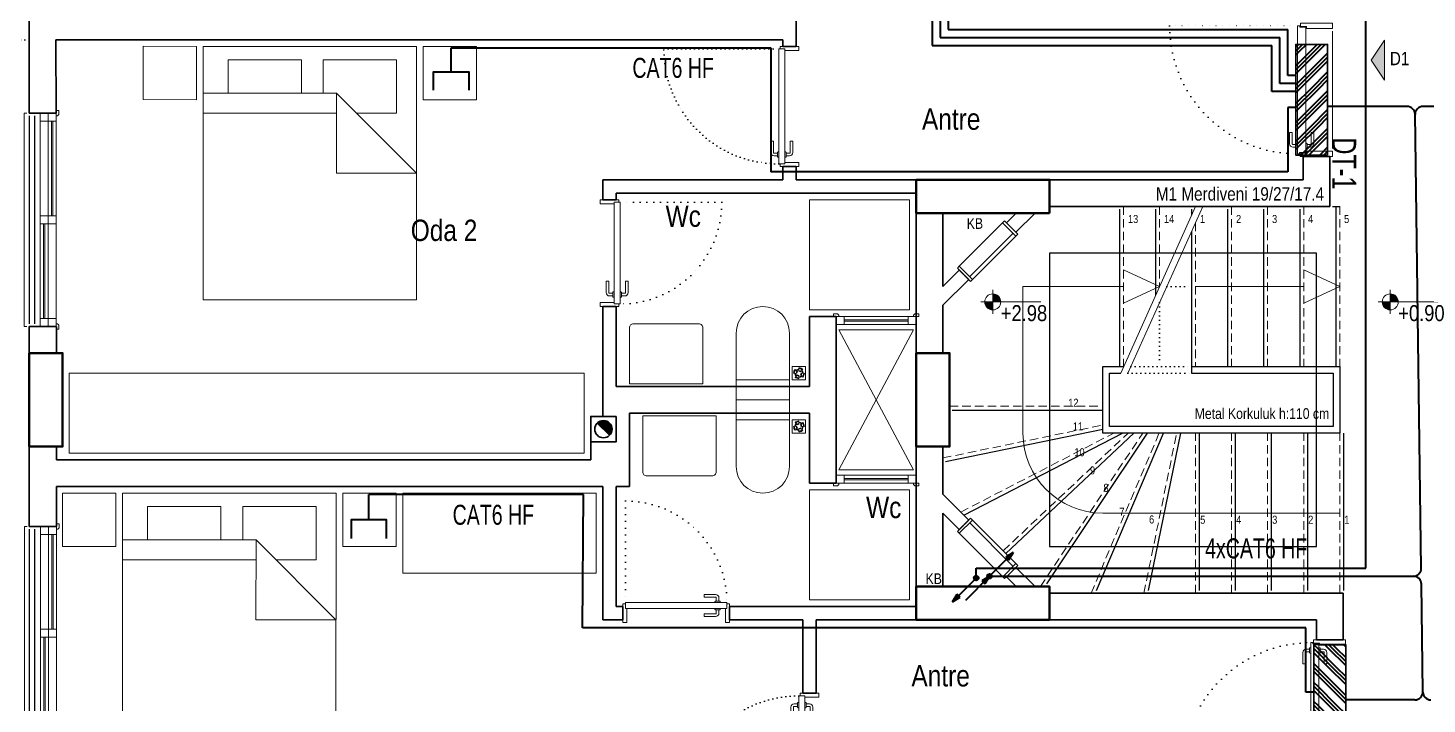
# Model space of a CAD drawing. Header units: millimetres. Extents: x 1852829 to 1882754, y -270850 to -231658.
# Drawn here: x 1857322 to 1858371, y -258564 to -258057 of the extents above; entities that cross this region are included whole.
import ezdxf
from ezdxf.enums import TextEntityAlignment as Align

# ---------------------------------------------------------------- set-up
doc = ezdxf.new("R2010")
doc.units = ezdxf.units.MM
for name, pattern in [('CONTINOUS', [0]), ('CONTINU', [0]), ('DOT', [0.25, 0, -0.25]), ('izdüşüm arka', [3.175, 0, -3.175]), ('izdüşüm ön', [9.525, 6.35, -3.175])]:
    doc.linetypes.add(name, pattern=pattern)
for name, color, linetype, lineweight in [('a_ba', 6, 'Continuous', 50), ('a_doğrama', 251, 'Continuous', 20), ('a_duvar', 251, 'Continuous', 35), ('a_görünüş', 32, 'Continuous', 25), ('a_görünüş_ince', 8, 'Continuous', 20), ('a_izdüşüm_arka', 251, 'izdüşüm arka', 30), ('a_izdüşüm_ön', 6, 'izdüşüm ön', 9), ('a_not_kot', 251, 'Continuous', 13), ('a_not_mahal', 253, 'Continuous', 5), ('a_not_misc', 144, 'Continuous', 5), ('a_not_text', 7, 'Continuous', 13), ('a_tefriş', 8, 'Continuous', 20), ('Aydınlatma', 4, 'CONTINOUS', 35), ('Genel', 4, 'CONTINOUS', 40), ('Priz', 6, 'CONTINOUS', 40), ('Telefon', 2, 'CONTINOUS', 40)]:
    doc.layers.add(name, color=color, linetype=linetype, lineweight=lineweight)
doc.layers.add('a_basılmayacak', color=251, linetype='Continuous', lineweight=5, plot=False)
doc.layers.add('a_m2_taks', color=147, linetype='Continuous', plot=False)
doc.styles.add('Grupcad', font='arial.ttf', dxfattribs={"width": 0.7})
doc.styles.add('ROMANTUR', font='arial.ttf', dxfattribs={"width": 0.7})
doc.styles.get("Standard").update_dxf_attribs({"font": 'ARIALN.TTF'})

# ---------------------------------------------------------------- blocks, each defined once
blk = doc.blocks.new('K1')
at = {"layer": 'a_doğrama', "color": 251}
for points in [[(-17.5, -2.5), (-22, -2.5), (-22, 0), (2, 0), (2, -4), (-17.5, -4), (-17.5, -2.5)], [(-27.5, -93.1), (-25, -93.1)], [(-14.5, -93.1), (-17, -93.1)], [(-17.5, -97.5), (-22, -97.5), (-22, -100), (2, -100), (2, -96), (-17.5, -96), (-17.5, -97.5)]]:
    blk.add_lwpolyline(points, dxfattribs=at)
blk.add_lwpolyline([(-18, -14), (-18, -4), (-18, -3), (-22.5, -3), (-22.5, -2.5), (-22.5, -2), (-24, -2), (-24, -2.5), (-24, -12.5), (-24, -88), (-24, -97.5), (-24, -98), (-22.5, -98), (-22.5, -97.5), (-22.5, -97), (-18, -97), (-18, -96), (-18, -86.5)], close=True, dxfattribs=at)
for points in [[(-25, -91.1), (-27.5, -91.1, -0.414214), (-28, -90.6), (-28, -82.1), (-30, -82.1), (-30, -90.6)], [(-17, -91.1), (-14.5, -91.1, 0.414214), (-14, -90.6), (-14, -82.1), (-12, -82.1), (-12, -90.6)], [(-24, -94.1), (-24.5, -94.1, -0.414214), (-25, -93.6), (-25, -90.6, -0.414214), (-24.5, -90.1), (-24, -90.1)], [(-18, -94.1), (-17.5, -94.1, 0.414214), (-17, -93.6), (-17, -90.6, 0.414214), (-17.5, -90.1), (-18, -90.1)]]:
    blk.add_lwpolyline(points, format="xyb", dxfattribs=at)
for centre, start, end in [((-27.5, -90.6), 180, 270), ((-14.5, -90.6), 270, 0)]:
    blk.add_arc(centre, 2.5, start, end, dxfattribs=at)
at = {"layer": 'a_görünüş_ince', "color": 251}
blk.add_line((2, -6), (2, -94), dxfattribs=at)
at = {"layer": 'a_izdüşüm_arka', "color": 251, "linetype": 'DOT', "ltscale": 20}
blk.add_line((-24, -2), (-120, -2), dxfattribs=at)
blk.add_arc((-24, -2), 96, 180, 270, dxfattribs=at)
blk = doc.blocks.new('K2')
at = {"layer": 'a_doğrama', "color": 251, "linetype": 'Continuous'}
for p, q in [((-13, 88.1), (-13, 1.9)), ((-13, 88.1), (-8.5, 88.1)), ((-12, 90), (-12, 88.1)), ((-12, 90), (-10, 90)), ((-8.5, 88.1), (-8.5, 1.9)), ((-13, 1.9), (-8.5, 1.9)), ((-12, 0), (-12, 1.9)), ((-12, 0), (-10, 0))]:
    blk.add_line(p, q, dxfattribs=at)
for points in [[(0, 90), (2, 90), (2, 87), (-8.5, 87)], [(0, 0), (2, 0), (2, 3), (-8.5, 3)]]:
    blk.add_lwpolyline(points, dxfattribs=at)
at = {"layer": 'a_doğrama', "color": 251}
for points in [[(-14, 80.1), (-16.5, 80.1, 0.414214), (-17, 79.6), (-17, 71.1), (-19, 71.1), (-19, 79.6)], [(-13, 83.1), (-13.5, 83.1, 0.414214), (-14, 82.6), (-14, 79.6, 0.414214), (-13.5, 79.1), (-13, 79.1)], [(-8.5, 83.1), (-8, 83.1, -0.414214), (-7.5, 82.6), (-7.5, 79.6, -0.414214), (-8, 79.1), (-8.5, 79.1)], [(-7.5, 80.1), (-5, 80.1, -0.414214), (-4.5, 79.6), (-4.5, 71.1), (-2.5, 71.1), (-2.5, 79.6)]]:
    blk.add_lwpolyline(points, format="xyb", dxfattribs=at)
for points in [[(-16.5, 82.1), (-14, 82.1)], [(-5, 82.1), (-7.5, 82.1)]]:
    blk.add_lwpolyline(points, dxfattribs=at)
for centre, start, end in [((-16.5, 79.6), 90, 180), ((-5, 79.6), 0, 90)]:
    blk.add_arc(centre, 2.5, start, end, dxfattribs=at)
at = {"layer": 'a_izdüşüm_arka', "color": 251}
blk.add_lwpolyline([(-99.2, 1.9), (-13, 1.9)], dxfattribs=at)
blk.add_arc((-13, 1.9), 86.2, 90, 180, dxfattribs=at)
blk = doc.blocks.new('klozet')
at = {"layer": 'a_tefriş'}
blk.add_line((20, 0), (-20, 0), dxfattribs=at)
for points in [[(-20, 0), (-20, -15), (20, -15), (20, 0)], [(-20, -50), (-20, -15)], [(20, -50), (20, -15)]]:
    blk.add_lwpolyline(points, dxfattribs=at)
blk.add_arc((0, -50), 20, 180, 360, dxfattribs=at)
blk = doc.blocks.new('k_80')
at = {"layer": 'a_doğrama', "color": 251, "linetype": 'Continuous'}
for p, q in [((-80, 2), (-78.1, 2)), ((-80, 2), (-80, 0)), ((-78.1, 3), (-1.9, 3)), ((-78.1, 3), (-78.1, -1.5)), ((-1.9, 3), (-1.9, -1.5)), ((0, 2), (-1.9, 2)), ((0, 2), (0, 0)), ((-78.1, -1.5), (-1.9, -1.5))]:
    blk.add_line(p, q, dxfattribs=at)
at = {"layer": 'a_doğrama', "color": 251}
for points in [[(-73.1, 3), (-73.1, 3.5, -0.414214), (-72.6, 4), (-69.6, 4, -0.414214), (-69.1, 3.5), (-69.1, 3)], [(-70.1, 4), (-70.1, 6.5, -0.414214), (-69.6, 7), (-61.1, 7), (-61.1, 9), (-69.6, 9)], [(-73.1, -1.5), (-73.1, -2, 0.414214), (-72.6, -2.5), (-69.6, -2.5, 0.414214), (-69.1, -2), (-69.1, -1.5)], [(-70.1, -2.5), (-70.1, -5, 0.414214), (-69.6, -5.5), (-61.1, -5.5), (-61.1, -7.5), (-69.6, -7.5)]]:
    blk.add_lwpolyline(points, format="xyb", dxfattribs=at)
for points in [[(-72.1, 6.5), (-72.1, 4)], [(-72.1, -5), (-72.1, -2.5)]]:
    blk.add_lwpolyline(points, dxfattribs=at)
at = {"layer": 'a_doğrama', "color": 251, "linetype": 'Continuous'}
for points in [[(-80, -10), (-80, -12), (-77, -12), (-77, -1.5)], [(0, -10), (0, -12), (-3, -12), (-3, -1.5)]]:
    blk.add_lwpolyline(points, dxfattribs=at)
at = {"layer": 'a_doğrama', "color": 251}
for centre, start, end in [((-69.6, 6.5), 90, 180), ((-69.6, -5), 180, 270)]:
    blk.add_arc(centre, 2.5, start, end, dxfattribs=at)
at = {"layer": 'a_izdüşüm_arka', "color": 251, "linetype": 'DOT', "ltscale": 20}
blk.add_line((-1.9, 79.2), (-1.9, 3), dxfattribs=at)
blk.add_arc((-1.9, 3), 76.2, 90, 180, dxfattribs=at)
blk = doc.blocks.new('M1')
at = {"layer": 'a_doğrama', "linetype": 'Continuous'}
for p, q in [((-24, 6), (-30, 6)), ((-30, 0), (-30, 6)), ((-24, 0), (-30, 0)), ((-24, 0), (-24, 6)), ((30, 6), (24, 6)), ((24, 6), (24, 0)), ((30, 0), (30, 6)), ((30, 0), (24, 0))]:
    blk.add_line(p, q, dxfattribs=at)
at = {"layer": 'a_doğrama'}
for p, q in [((24, 3.5), (-24, 3.5)), ((24, 2.5), (-24, 2.5))]:
    blk.add_line(p, q, dxfattribs=at)
for points in [[(-28, -1), (-28, 0), (-32, 0), (-32, -2), (-29, -2)], [(28, -1), (28, 0), (32, 0), (32, -2), (29, -2)]]:
    blk.add_lwpolyline(points, close=True, dxfattribs=at)
at = {"layer": 'a_görünüş_ince'}
for p, q in [((24, 6), (-24, 6)), ((-24, 0), (24, 0))]:
    blk.add_line(p, q, dxfattribs=at)
blk = doc.blocks.new('160p')
at = {"layer": 'a_doğrama', "color": 251}
for points in [[(-6, -6), (-6, 0), (-12, 0), (-12, -6)], [(0, -6), (0, 0), (-6, 0), (-6, -6)], [(-6, -83), (-6, -77), (-12, -77), (-12, -83)], [(0, -83), (0, -77), (-6, -77), (-6, -83)], [(-6, -160), (-6, -154), (-12, -154), (-12, -160)], [(0, -160), (0, -154), (-6, -154), (-6, -160)]]:
    blk.add_lwpolyline(points, close=True, dxfattribs=at)
for points in [[(2, -1), (2, 2), (0, 2), (0, -2), (1, -2), (2, -1)], [(-9.5, -6), (-9.5, -77)], [(-8.5, -6), (-8.5, -77)], [(-3.5, -83), (-3.5, -154)], [(-2.5, -83), (-2.5, -154)], [(2, -159), (2, -162), (0, -162), (0, -158), (1, -158), (2, -159)]]:
    blk.add_lwpolyline(points, dxfattribs=at)
at = {"layer": 'a_görünüş_ince', "color": 251}
for points in [[(-22, -160), (-24, -160), (-24, 0), (-22, 0)], [(-12, -77), (-12, -6)], [(-6, -77), (-6, -6)], [(-6, -77), (-6, -6)], [(0, -77), (0, -6)], [(-12, -154), (-12, -83)], [(-6, -154), (-6, -83)], [(-6, -154), (-6, -83)], [(0, -154), (0, -83)]]:
    blk.add_lwpolyline(points, dxfattribs=at)
blk = doc.blocks.new('baca_müstakil')
at = {"layer": 'a_duvar'}
h = blk.add_hatch(color=256, dxfattribs=at)
h.dxf.hatch_style = 1
h.paths.add_polyline_path([(4.9, -4.9, 0.198912), (3, -9.5, 0.668179), (14.1, -14.1)])
blk.add_line((4.9, -4.9), (14.1, -14.1), dxfattribs=at)
blk.add_lwpolyline([(0, -19), (19, -19), (19, 0), (0, 0)], close=True, dxfattribs=at)
blk.add_circle((9.5, -9.5), 6.5, dxfattribs=at)
blk = doc.blocks.new('tefriş_yatak_çift')
at = {"layer": 'a_tefriş'}
for points in [[(-85, -5), (-85, -45), (-125, -45), (-125, -5)], [(80, -195), (80, -5), (-80, -5), (-80, -195)], [(85, -5), (85, -45), (125, -45), (125, -5)]]:
    blk.add_lwpolyline(points, close=True, dxfattribs=at)
for points in [[(-6.3, -40), (-6.3, -15), (-61.3, -15), (-61.3, -40)], [(35, -55), (65, -55), (65, -15), (10, -15), (10, -40)], [(-80, -40), (20, -40), (80, -100), (20, -100), (20, -40)], [(-80, -55), (20, -55)]]:
    blk.add_lwpolyline(points, dxfattribs=at)
blk = doc.blocks.new('tefriş_süzgeç')
at = {"layer": 'a_tefriş'}
for p, q in [((5, 0), (-5, 0)), ((-5, 0), (-5, -10)), ((5, -10), (5, 0)), ((-5, -10), (5, -10)), ((-3.6, -5.1), (-4.1, -5.1)), ((-2.6, -5.1), (-3.1, -5.1)), ((-2.5, -2.5), (-2.9, -2.2)), ((-2.6, -7.6), (-2.9, -7.9)), ((-2, -3.3), (-2.3, -3)), ((-1.9, -6.9), (-2.2, -7.2)), ((-1.6, -5.1), (-2.1, -5.1)), ((-1.2, -3.9), (-1.5, -3.6)), ((-1.2, -6.2), (-1.5, -6.5)), ((-0.2, -2.5), (-0.2, -2)), ((-0.1, -1.5), (-0.1, -1)), ((-0.1, -3), (-0.1, -3.5)), ((-0.1, -6.6), (-0.1, -7.1)), ((-0.1, -7.6), (-0.1, -8.1)), ((-0.1, -8.6), (-0.1, -9.1)), ((1, -4), (1.4, -3.6)), ((1.1, -6.2), (1.4, -6.5)), ((1.5, -5.1), (2, -5.1)), ((1.7, -3.3), (2.1, -2.9)), ((1.8, -6.9), (2.1, -7.2)), ((2.5, -2.5), (2.8, -2.2)), ((2.5, -5.1), (3, -5.1)), ((2.5, -7.5), (2.8, -7.9)), ((3.5, -5.1), (4, -5.1))]:
    blk.add_line(p, q, dxfattribs=at)
for centre, radius, start, end in [((-0.1, -5.1), 4.06, 134.2896, 180), ((-0.1, -5.1), 3.56, 134.2896, 180), ((-0.1, -5.1), 3.06, 180, 225), ((-0.1, -5.1), 4.06, 225, 270), ((-0.1, -5.1), 2.56, 180, 225), ((-0.1, -5.1), 3.56, 225, 270), ((-0.4, -4.4), 2.4, 84.5943, 143.2016), ((-0.1, -5.1), 2.06, 134.2896, 180), ((-0.1, -5), 2.44, 90.343, 138.1212), ((-0.1, -5.1), 1.56, 134.2896, 180), ((-0.1, -5.1), 2.06, 225, 270), ((-0.1, -5.1), 1.56, 225, 270), ((-0.1, -5.1), 4.06, 45, 90), ((-0.1, -5.1), 3.56, 45, 90), ((-0.1, -5.1), 2.06, 45, 90), ((-0.1, -5.1), 1.56, 45, 90), ((-0.1, -5.1), 2.56, 270, 315.7104), ((-0.1, -5.1), 3.06, 270, 315.7104), ((-0.1, -5.1), 1.56, 314.2896, 360), ((-0.1, -5.1), 2.06, 314.2896, 360), ((-0.1, -5.1), 2.56, 360, 45), ((-0.1, -5.1), 3.06, 360, 45), ((-0.1, -5.1), 3.56, 314.2896, 360), ((-0.1, -5.1), 4.06, 314.2896, 360)]:
    blk.add_arc(centre, radius, start, end, dxfattribs=at)
blk = doc.blocks.new('sembol_kot')
at = {"layer": 'a_not_kot'}
for points in [[(0, 10), (0, 0), (10, 0, 0.414214)], [(0, 0), (-10, 0, 0.414214), (0, -10)]]:
    blk.add_hatch(color=256, dxfattribs=at).paths.add_polyline_path(points)
for p, q in [((0, 15), (0, -15)), ((-15, 0), (60, 0))]:
    blk.add_line(p, q, dxfattribs=at)
blk.add_circle((0, 0), 10, dxfattribs=at)
blk = doc.blocks.new('kb')
at = {"layer": 'a_doğrama'}
blk.add_line((10.9, -41.3), (12.3, -42.7), dxfattribs=at)
for points in [[(44.8, -7.3), (46.3, -5.9)], [(44.8, -7.3), (54.7, -17.2)], [(47.7, -7.3), (46.3, -5.9)], [(52.6, -15.1), (20.1, -47.6)], [(54.7, -17.2), (20.8, -51.2)], [(54.7, -14.4), (56.2, -15.8)], [(56.2, -15.8), (54.7, -17.2)], [(10.9, -41.3), (12.3, -39.8)], [(10.9, -41.3), (20.8, -51.2)], [(12.3, -39.8), (22.2, -49.7)]]:
    blk.add_lwpolyline(points, dxfattribs=at)
at = {"layer": 'a_duvar'}
for points in [[(55, 0), (47.7, -7.3)], [(69.1, 0), (54.7, -14.4)], [(47.7, -7.3), (54.7, -14.4)], [(12.3, -42.7), (0, -55)], [(19.4, -49.7), (0, -69.1)], [(12.3, -42.7), (19.4, -49.7)]]:
    blk.add_lwpolyline(points, dxfattribs=at)
at = {"layer": 'a_görünüş_ince'}
blk.add_lwpolyline([(44.8, -7.3), (12.3, -39.8)], dxfattribs=at)
blk = doc.blocks.new('ZayıfAkımPanosu')
at = {"layer": 'Priz'}
h = blk.add_hatch(dxfattribs=at)
h.set_pattern_fill('GOST_GROUND', color=256)
h.set_pattern_definition([(45, (-1866208.597, 256590.195), (14.142135624, 0), [20]), (45, (-1866205.597, 256590.195), (14.142135624, 0), [20]), (45, (-1866202.597, 256590.195), (14.142135624, 0), [20])])
h.paths.add_polyline_path([(11.9, 41.5), (-11.9, 41.5), (-11.9, -41.5), (11.9, -41.5)])
at = {"layer": 'Aydınlatma', "color": 2, "linetype": 'CONTINU'}
blk.add_lwpolyline([(-11.9, 41.5), (11.9, 41.5), (11.9, -41.5), (-11.9, -41.5)], close=True, dxfattribs=at)
blk.add_lwpolyline([(-11.9, 41.5), (11.9, 41.5), (11.9, -41.5), (-11.9, -41.5)], close=True, dxfattribs=at)
blk.add_lwpolyline([(-11.9, 41.5), (11.9, 41.5), (11.9, -41.5), (-11.9, -41.5)], close=True, dxfattribs=at)
blk.add_lwpolyline([(-11.9, 41.5), (11.9, 41.5), (11.9, -41.5), (-11.9, -41.5)], close=True, dxfattribs=at)
blk.add_lwpolyline([(-11.9, 41.5), (11.9, 41.5), (11.9, -41.5), (-11.9, -41.5)], close=True, dxfattribs=at)
at = {"layer": 'Aydınlatma', "color": 6, "linetype": 'CONTINU'}
blk.add_lwpolyline([(-11.9, 41.5), (11.9, 41.5), (11.9, -41.5), (-11.9, -41.5)], close=True, dxfattribs=at)
blk = doc.blocks.new('TELEFON PRIZI')
at = {"layer": 'Telefon', "linetype": 'CONTINU'}
blk.add_lwpolyline([(13.2, 13.9), (13.2, 0), (-13.2, 0), (-13.2, 13.9)], dxfattribs=at)
blk = doc.blocks.new('YUKARIYA GIDEN HAT')
at = {"linetype": 'Continuous'}
blk.add_hatch(color=0, dxfattribs=at).paths.add_polyline_path([(12.1, 14.3), (14.3, 12.1), (17.8, 17.8)])
h = blk.add_hatch(color=7, dxfattribs=at)
edge = h.paths.add_edge_path()
edge.add_arc((0, 0), 1.75, 0, 360)
at = {"color": 0, "linetype": 'Continuous'}
for p, q in [((0, 0), (17.8, 17.8)), ((17.8, 17.8), (12.1, 14.3)), ((12.1, 14.3), (14.3, 12.1)), ((17.8, 17.8), (14.3, 12.1))]:
    blk.add_line(p, q, dxfattribs=at)
at = {"color": 7, "linetype": 'Continuous'}
blk.add_circle((0, 0), 1.75, dxfattribs=at)
blk = doc.blocks.new('ASAGIDAN GELEN HAT')
at = {"linetype": 'Continuous'}
blk.add_hatch(color=0, dxfattribs=at).paths.add_polyline_path([(-5.7, -3.4), (-3.5, -5.6), (0, 0)])
h = blk.add_hatch(color=7, dxfattribs=at)
edge = h.paths.add_edge_path()
edge.add_arc((0, 0), 1.75, 0, 360)
at = {"color": 0, "linetype": 'Continuous'}
for p, q in [((-17.8, -17.8), (0, 0)), ((0, 0), (-5.7, -3.4)), ((0, 0), (-3.5, -5.6)), ((-5.7, -3.4), (-3.5, -5.6))]:
    blk.add_line(p, q, dxfattribs=at)
at = {"color": 7, "linetype": 'Continuous'}
blk.add_circle((0, 0), 1.75, dxfattribs=at)
blk = doc.blocks.new('ASAGIDAN YUKARIYA HAT')
at = {"color": 0, "linetype": 'CONTINOUS'}
for name in ['YUKARIYA GIDEN HAT', 'ASAGIDAN GELEN HAT']:
    blk.add_blockref(name, (0, 0), dxfattribs=at)

msp = doc.modelspace()

# ---------------------------------------------------------------- hatches: boundary and pattern name
at = {"layer": 'a_not_misc'}
h = msp.add_hatch(color=256, dxfattribs=at)
h.dxf.hatch_style = 1
h.paths.add_polyline_path([(1858338.7, -258066.6), (1858328.7, -258081.6), (1858338.7, -258096.6)])

# ---------------------------------------------------------------- linework, layer by layer
at = {"layer": 'a_ba', "color": 253}
for points in [[(1858087.7, -258196.2), (1858087.7, -258171.2), (1857987.7, -258171.2), (1857987.7, -258196.2)], [(1857322.7, -258371.2), (1857347.7, -258371.2), (1857347.7, -258301.2), (1857322.7, -258301.2)], [(1857987.7, -258371.2), (1858012.7, -258371.2), (1858012.7, -258301.2), (1857987.7, -258301.2)], [(1858087.7, -258501.2), (1858087.7, -258476.2), (1857987.7, -258476.2), (1857987.7, -258501.2)]]:
    msp.add_lwpolyline(points, close=True, dxfattribs=at)
at = {"layer": 'a_basılmayacak'}
for points in [[(1857982.7, -258268.7), (1857907.7, -258268.7), (1857907.7, -258186.2), (1857982.7, -258186.2)], [(1857982.7, -258486.2), (1857907.7, -258486.2), (1857907.7, -258403.7), (1857982.7, -258403.7)]]:
    msp.add_lwpolyline(points, close=True, dxfattribs=at)
at = {"layer": 'a_doğrama'}
msp.add_line((1858018.6, -258434.9), (1858020, -258433.5), dxfattribs=at)
for points in [[(1858018.6, -258434.9), (1858028.5, -258425)], [(1858062.5, -258458.9), (1858028.5, -258425)], [(1858018.6, -258434.9), (1858020, -258436.3)], [(1858020, -258436.3), (1858029.9, -258426.4)], [(1858060.3, -258461.1), (1858027.8, -258428.5)], [(1858052.6, -258468.8), (1858062.5, -258458.9)], [(1858063.9, -258460.3), (1858062.5, -258458.9)], [(1858062.5, -258461.8), (1858063.9, -258460.3)], [(1858052.6, -258468.8), (1858054, -258470.2)], [(1858055.4, -258468.8), (1858054, -258470.2)]]:
    msp.add_lwpolyline(points, dxfattribs=at)
at = {"layer": 'a_duvar'}
for p, q in [((1857322.7, -258036.2), (1857322.7, -258121.2)), ((1857897.7, -258046.2), (1857897.7, -258071.2)), ((1857342.7, -258066.2), (1857887.7, -258066.2)), ((1857342.8, -258121.2), (1857342.7, -258066.2)), ((1857887.7, -258071.2), (1857887.7, -258066.2)), ((1857342.8, -258121.2), (1857322.7, -258121.2)), ((1857887.7, -258171.2), (1857887.7, -258161.2)), ((1857897.7, -258161.2), (1857897.7, -258171.2)), ((1858277.7, -258153.7), (1858277.7, -258171.2)), ((1858297.7, -258191.2), (1858297.7, -258153.7)), ((1857752.7, -258171.2), (1857752.7, -258186.2)), ((1857887.7, -258171.2), (1857752.7, -258171.2)), ((1858277.7, -258171.2), (1857897.7, -258171.2)), ((1857762.7, -258186.2), (1857762.7, -258181.2)), ((1857762.7, -258181.2), (1857987.7, -258181.2)), ((1857987.7, -258181.2), (1857987.7, -258301.2)), ((1858087.7, -258191.2), (1858297.7, -258191.2)), ((1858007.7, -258251.2), (1858007.7, -258196.2)), ((1857762.7, -258326.2), (1857762.7, -258266.2)), ((1858007.7, -258301.2), (1858007.7, -258265.3)), ((1857927.7, -258273.7), (1857907.7, -258273.7)), ((1857907.7, -258273.7), (1857907.7, -258326.2)), ((1857927.7, -258398.7), (1857927.7, -258273.7)), ((1857322.7, -258281.2), (1857322.7, -258431.2)), ((1857343, -258281.2), (1857322.7, -258281.2)), ((1857343.1, -258301.2), (1857343, -258281.2)), ((1857987.7, -258301.2), (1857987.7, -258491.2)), ((1857907.7, -258326.2), (1857762.7, -258326.2)), ((1857907.7, -258346.2), (1857772.7, -258346.2)), ((1857772.7, -258401.2), (1857772.7, -258346.2)), ((1857907.7, -258346.2), (1857907.7, -258398.7)), ((1857343.2, -258381.2), (1857343.2, -258371.2)), ((1858007.7, -258407), (1858007.7, -258371.2)), ((1857743.7, -258381.2), (1857343.2, -258381.2)), ((1857343.1, -258431.2), (1857343.2, -258401.2)), ((1857343.2, -258401.2), (1857752.7, -258401.2)), ((1857762.7, -258491.2), (1857762.7, -258401.2)), ((1857907.7, -258398.7), (1857927.7, -258398.7)), ((1858007.7, -258476.2), (1858007.7, -258421.2)), ((1857343.1, -258431.2), (1857322.7, -258431.2)), ((1858307.7, -258481.2), (1858087.7, -258481.2)), ((1858307.7, -258516.2), (1858307.7, -258481.2)), ((1857767.7, -258491.2), (1857762.7, -258491.2)), ((1857987.7, -258491.2), (1857847.7, -258491.2)), ((1857752.7, -258501.2), (1857767.7, -258501.2)), ((1857847.7, -258501.2), (1857902.7, -258501.2)), ((1857902.7, -258501.2), (1857902.7, -258556.2)), ((1857912.7, -258556.2), (1857912.7, -258501.2)), ((1857912.7, -258501.2), (1858287.7, -258501.2)), ((1858287.7, -258501.2), (1858287.7, -258516.2))]:
    msp.add_line(p, q, dxfattribs=at)
for points in [[(1857887.7, -258071.2), (1857897.7, -258071.2)], [(1857887.7, -258161.2), (1857897.7, -258161.2)], [(1858277.7, -258153.7), (1858297.7, -258153.7)], [(1857762.7, -258186.2), (1857752.7, -258186.2)], [(1857752.7, -258266.2), (1857762.7, -258266.2)], [(1857752.7, -258266.2), (1857752.7, -258348.7)], [(1857743.7, -258367.7), (1857743.7, -258381.2)], [(1857752.7, -258401.2), (1857752.7, -258501.2)], [(1857762.7, -258401.2), (1857772.7, -258401.2)], [(1858027.1, -258426.4), (1858007.7, -258407)], [(1858020, -258433.5), (1858007.7, -258421.2)], [(1858020, -258433.5), (1858027.1, -258426.4)], [(1858055.4, -258468.8), (1858062.5, -258461.8)], [(1858076.9, -258476.2), (1858062.5, -258461.8)], [(1858062.7, -258476.2), (1858055.4, -258468.8)], [(1857767.7, -258491.2), (1857767.7, -258501.2)], [(1857847.7, -258491.2), (1857847.7, -258501.2)], [(1858287.7, -258516.2), (1858307.7, -258516.2)], [(1857902.7, -258556.2), (1857912.7, -258556.2)]]:
    msp.add_lwpolyline(points, dxfattribs=at)
at = {"layer": 'a_görünüş', "color": 251}
for p, q in [((1858140.2, -258193.2), (1858140.2, -258311.2)), ((1858167.2, -258193.2), (1858167.2, -258257.8)), ((1858194.2, -258193.2), (1858194.2, -258197.8)), ((1858221.2, -258193.2), (1858221.2, -258311.2)), ((1858248.2, -258193.2), (1858248.2, -258311.2)), ((1858275.2, -258193.2), (1858275.2, -258311.2)), ((1858299.7, -258191.2), (1858305.2, -258191.2)), ((1858302.2, -258191.2), (1858302.2, -258311.2)), ((1858194.2, -258210), (1858194.2, -258311.2)), ((1858127.7, -258361.2), (1858127.7, -258311.2)), ((1858127.7, -258311.2), (1858143.2, -258311.2)), ((1858132.7, -258356.2), (1858132.7, -258316.2)), ((1858132.7, -258316.2), (1858141, -258316.2)), ((1858194.2, -258311.2), (1858305.2, -258311.2)), ((1858194.2, -258316.2), (1858300.2, -258316.2)), ((1858014.7, -258343.9), (1858127.7, -258343.9)), ((1858009.7, -258382.4), (1858127.7, -258358.1)), ((1858023.3, -258422.6), (1858142.3, -258361.2)), ((1858055, -258451.5), (1858150.9, -258361.2)), ((1858085.7, -258474.2), (1858161.1, -258361.2)), ((1858122.9, -258479.2), (1858173.1, -258361.2)), ((1858305.2, -258361.2), (1858127.7, -258361.2)), ((1858300.2, -258356.2), (1858132.7, -258356.2)), ((1858161.9, -258479.2), (1858186.1, -258361.2)), ((1858200.2, -258479.2), (1858200.2, -258361.2)), ((1858227.2, -258479.2), (1858227.2, -258361.2)), ((1858254.2, -258479.2), (1858254.2, -258361.2)), ((1858281.2, -258479.2), (1858281.2, -258361.2)), ((1858308.2, -258479.2), (1858308.2, -258361.2))]:
    msp.add_line(p, q, dxfattribs=at)
for points in [[(1857322.7, -258123.2), (1857322.7, -258279.2)], [(1857326.7, -258123.2), (1857326.7, -258279.2)], [(1858194.2, -258311.2), (1858194.2, -258316.2)], [(1858300.2, -258316.2), (1858300.2, -258356.2)], [(1858305.2, -258311.2), (1858305.2, -258361.2)], [(1857322.7, -258433.2), (1857322.7, -258589.2)], [(1857326.7, -258433.2), (1857326.7, -258589.2)]]:
    msp.add_lwpolyline(points, dxfattribs=at)
at = {"layer": 'a_görünüş_ince'}
for points in [[(1857929.7, -258283.7), (1857985.7, -258283.7)], [(1857929.7, -258388.7), (1857985.7, -258388.7)], [(1858052.6, -258468.8), (1858020, -258436.3)]]:
    msp.add_lwpolyline(points, dxfattribs=at)
at = {"layer": 'a_izdüşüm_arka'}
for p, q in [((1858175.7, -258251.2), (1858194.2, -258251.2)), ((1858170.2, -258263.3), (1858170.2, -258311.2)), ((1858146.4, -258316.2), (1858194.2, -258316.2)), ((1858148.7, -258311.2), (1858194.2, -258311.2))]:
    msp.add_line(p, q, dxfattribs=at)
msp.add_lwpolyline([(1857322.7, -258066.2), (1857173.2, -258066.2), (1857173.2, -258051.2), (1857173.2, -258046.2), (1857152.7, -258046.2), (1857152.7, -257466.2), (1857173.2, -257466.2), (1857173.2, -257446.2), (1857322.7, -257446.2), (1857322.7, -257326.2), (1859402.7, -257326.2), (1859402.7, -257446.2), (1859552.3, -257446.2), (1859552.3, -257466.2), (1859572.7, -257466.2), (1859572.7, -258046.2), (1859552.3, -258046.2), (1859552.3, -258066.2), (1859402.7, -258066.2)], dxfattribs=at)
at = {"layer": 'a_izdüşüm_ön', "color": 251}
for p, q in [((1858143.2, -258191.2), (1858143.2, -258311.2)), ((1858170.2, -258191.2), (1858170.2, -258251.2)), ((1858224.2, -258191.2), (1858224.2, -258311.2)), ((1858251.2, -258191.2), (1858251.2, -258311.2)), ((1858278.2, -258191.2), (1858278.2, -258311.2)), ((1858305.2, -258191.2), (1858305.2, -258311.2)), ((1858197.2, -258203.3), (1858197.2, -258311.2)), ((1858012.7, -258340.9), (1858127.7, -258340.9)), ((1858007.7, -258379.8), (1858127.7, -258355.1)), ((1858021.1, -258420.4), (1858135.8, -258361.2)), ((1858052.9, -258449.4), (1858146.5, -258361.2)), ((1858080.8, -258476.2), (1858157.5, -258361.2)), ((1858118.8, -258481.2), (1858169.8, -258361.2)), ((1858158.4, -258481.2), (1858183, -258361.2)), ((1858197.2, -258481.2), (1858197.2, -258361.2)), ((1858224.2, -258481.2), (1858224.2, -258361.2)), ((1858251.2, -258481.2), (1858251.2, -258361.2)), ((1858278.2, -258481.2), (1858278.2, -258361.2)), ((1858305.2, -258481.2), (1858305.2, -258361.2))]:
    msp.add_line(p, q, dxfattribs=at)
at = {"layer": 'a_m2_taks'}
msp.add_lwpolyline([(1858287.7, -258226.2), (1858087.7, -258226.2), (1858087.7, -258446.2), (1858287.7, -258446.2)], close=True, dxfattribs=at)
at = {"layer": 'a_not_misc'}
for p, q in [((1858067.7, -258251.2), (1858143.2, -258251.2)), ((1858067.7, -258361.2), (1858067.7, -258251.2)), ((1858197.2, -258251.2), (1858278.2, -258251.2)), ((1858305.2, -258421.2), (1858127.7, -258421.2))]:
    msp.add_line(p, q, dxfattribs=at)
msp.add_lwpolyline([(1858338.7, -258066.6), (1858328.7, -258081.6), (1858338.7, -258096.6), (1858338.7, -258066.6)], close=True, dxfattribs=at)
for points in [[(1858197.2, -258191.2), (1858141, -258316.2)], [(1858202.7, -258191.2), (1858146.4, -258316.2)], [(1858170.2, -258251.2), (1858143.2, -258238.7)], [(1858305.2, -258251.2), (1858278.2, -258238.7)], [(1858170.2, -258251.2), (1858143.2, -258263.7)], [(1858305.2, -258251.2), (1858278.2, -258263.7)], [(1857985.7, -258283.7), (1857929.7, -258388.7)], [(1857929.7, -258283.7), (1857985.7, -258388.7)]]:
    msp.add_lwpolyline(points, dxfattribs=at)
msp.add_arc((1858127.7, -258361.2), 60, 180, 270, dxfattribs=at)
at = {"layer": 'a_tefriş'}
for points in [[(1857772.7, -258324.2), (1857827.7, -258324.2), (1857827.7, -258282.2, 0.414214), (1857824.7, -258279.2), (1857775.7, -258279.2, 0.414214), (1857772.7, -258282.2)], [(1857782.7, -258348.2), (1857837.7, -258348.2), (1857837.7, -258390.2, -0.414214), (1857834.7, -258393.2), (1857785.7, -258393.2, -0.414214), (1857782.7, -258390.2)]]:
    msp.add_lwpolyline(points, format="xyb", close=True, dxfattribs=at)
for points in [[(1857738.7, -258376.2), (1857738.7, -258316.2), (1857352.7, -258316.2), (1857352.7, -258376.2)], [(1857747.7, -258466.2), (1857747.7, -258406.2), (1857602.8, -258406.2), (1857602.8, -258466.2)]]:
    msp.add_lwpolyline(points, close=True, dxfattribs=at)
at = {"layer": 'Priz'}
for p, q in [((1858324.8, -258462.5), (1858324.8, -257260.5)), ((1858032.7, -258462.5), (1858324.8, -258462.5)), ((1858032.7, -258469.8), (1858032.7, -258462.5))]:
    msp.add_line(p, q, dxfattribs=at)
at = {"layer": 'Telefon'}
for p, q in [((1858005.7, -257732.2), (1858005.7, -258064.6)), ((1857999.7, -257738.2), (1857999.7, -258070.6)), ((1858011.7, -257820.2), (1858011.7, -258058.6)), ((1858011.7, -258058.6), (1858266.3, -258058.6)), ((1858266.3, -258092.9), (1858266.3, -258058.6)), ((1858005.7, -258064.6), (1858260.3, -258064.6)), ((1858260.3, -258098.9), (1858260.3, -258064.6)), ((1857639, -258090.2), (1857639, -258072.2)), ((1857639, -258072.2), (1857878.8, -258072.2)), ((1857878.8, -258072.2), (1857878.8, -258165.2)), ((1857999.7, -258070.6), (1858254.3, -258070.6)), ((1858254.3, -258104.9), (1858254.3, -258070.6)), ((1858272.3, -258098.9), (1858260.3, -258098.9)), ((1858272.3, -258092.9), (1858266.3, -258092.9)), ((1858272.3, -258104.9), (1858254.3, -258104.9)), ((1858272.3, -258116.9), (1858266.3, -258116.9)), ((1858266.3, -258116.9), (1858266.3, -258165.2)), ((1858113.5, -258165.2), (1857878.8, -258165.2)), ((1858266.3, -258165.2), (1858113.5, -258165.2)), ((1858113.5, -258165.2), (1858113.5, -258165.2)), ((1857738.3, -258407.2), (1857577.2, -258407.2)), ((1857577.2, -258426.2), (1857577.2, -258407.2)), ((1857737.6, -258507.2), (1857738.3, -258407.2)), ((1858113.5, -258507.2), (1857737.6, -258507.2)), ((1858279.9, -258507.2), (1858113.5, -258507.2)), ((1858113.5, -258507.2), (1858113.5, -258507.2)), ((1858279.9, -258555.4), (1858279.9, -258507.2)), ((1858285.9, -258555.4), (1858279.9, -258555.4))]:
    msp.add_line(p, q, dxfattribs=at)
at = {"layer": 'Telefon', "color": 4}
for p, q in [((1858355.7, -258116.2), (1858296.1, -258116.2)), ((1858449.2, -258116.2), (1858367.7, -258116.2)), ((1858366.3, -258462.4), (1858361.7, -258122.1)), ((1858042.7, -258468.5), (1858360.5, -258468.5)), ((1858367.6, -258555.1), (1858366.5, -258474.4)), ((1858361.6, -258561.2), (1858309.6, -258561.2))]:
    msp.add_line(p, q, dxfattribs=at)
for centre, start, end in [((1858355.7, -258122.2), 0.7893, 90), ((1858367.7, -258122.2), 90, 180.7893), ((1858360.4, -258462.5), 270, 0.7893), ((1858360.5, -258474.5), 0.7893, 90), ((1858361.6, -258555.2), 270, 0.7893), ((1858373.6, -258555.2), 180.7893, 270)]:
    msp.add_arc(centre, 6, start, end, dxfattribs=at)

# ---------------------------------------------------------------- block references
at = {"layer": 'a_ba'}
msp.add_blockref('kb', (1858007.7, -258196.2), dxfattribs=at)
at = {"layer": 'a_doğrama', "xscale": -1, "rotation": 180}
msp.add_blockref('M1', (1857957.7, -258273.7), dxfattribs=at)
at = {"layer": 'a_doğrama'}
msp.add_blockref('M1', (1857957.7, -258398.7), dxfattribs=at)
at = {"layer": 'a_duvar', "xscale": -1}
for name, p, rotation in [('160p', (1857342.8, -258281.2), 180), ('baca_müstakil', (1857743.7, -258348.7), 90), ('160p', (1857343.1, -258591.2), 180)]:
    msp.add_blockref(name, p, dxfattribs=dict(at, rotation=rotation))
at = {"layer": 'a_duvar', "xscale": 0.6, "yscale": 0.6, "zscale": 0.6}
for p in [(1858045.1, -258262.8), (1858343.1, -258262.8)]:
    msp.add_blockref('sembol_kot', p, dxfattribs=at)
at = {"layer": 'a_izdüşüm_arka', "ltscale": 5, "rotation": 359.9992036878907}
for name, p in [('K1', (1858297.7, -258053.7)), ('K2', (1857912.7, -258646.2))]:
    msp.add_blockref(name, p, dxfattribs=at)
at = {"layer": 'a_izdüşüm_arka', "ltscale": 5, "xscale": -1}
for name, p, rotation in [('K2', (1857897.7, -258071.2), 180.0007963121094), ('k_80', (1857762.7, -258186.2), 270), ('K1', (1858307.6, -258616.2), 180.0007963121094)]:
    msp.add_blockref(name, p, dxfattribs=dict(at, rotation=rotation))
msp.add_blockref('k_80', (1857767.7, -258491.2), dxfattribs=at)
at = {"layer": 'a_tefriş', "extrusion": (0, 0, -1), "xscale": -1, "zscale": -1, "rotation": 0.0301700967464047}
for p in [(-1857533.1, -258066.2), (-1857472.7, -258401.2)]:
    msp.add_blockref('tefriş_yatak_çift', p, dxfattribs=at)
at = {"layer": 'a_tefriş', "color": 113, "rotation": 180.000796339462}
msp.add_blockref('klozet', (1857872.7, -258336.2), dxfattribs=at)
at = {"layer": 'a_tefriş', "rotation": 89.99999999999993}
msp.add_blockref('tefriş_süzgeç', (1857894.7, -258316.2), dxfattribs=at)
at = {"layer": 'a_tefriş', "color": 113, "xscale": -1, "rotation": 359.9992036605381}
msp.add_blockref('klozet', (1857872.7, -258336.2), dxfattribs=at)
at = {"layer": 'a_tefriş', "xscale": -1, "rotation": 90.00000000000007}
msp.add_blockref('tefriş_süzgeç', (1857894.7, -258356.2), dxfattribs=at)
at = {"layer": 'Genel', "linetype": 'CONTINU'}
msp.add_blockref('ASAGIDAN YUKARIYA HAT', (1858042.7, -258468.5), dxfattribs=at)
at = {"layer": 'Genel', "linetype": 'CONTINU', "rotation": 180}
msp.add_blockref('YUKARIYA GIDEN HAT', (1858032.7, -258469.8), dxfattribs=at)
at = {"layer": 'Priz', "rotation": 180}
msp.add_blockref('ZayıfAkımPanosu', (1858284.2, -258111.2), dxfattribs=at)
at = {"layer": 'Priz', "xscale": -1}
msp.add_blockref('ZayıfAkımPanosu', (1858297.8, -258561.2), dxfattribs=at)
at = {"layer": 'Telefon', "linetype": 'CONTINU', "rotation": 180}
msp.add_blockref('TELEFON PRIZI', (1857639, -258090.2), dxfattribs=at)
at = {"layer": 'Telefon', "linetype": 'CONTINU', "xscale": -1, "rotation": 180}
msp.add_blockref('TELEFON PRIZI', (1857577.2, -258426.2), dxfattribs=at)

# ---------------------------------------------------------------- texts
at = {"layer": 'a_not_kot'}
for s, p in [('+2.98', (1858051.1, -258277.2)), ('+0.90', (1858349.1, -258277.2))]:
    msp.add_text(s, height=12, dxfattribs=at).set_placement(p)
at = {"layer": 'a_not_mahal'}
for s, height, p in [('Antre', 16, (1857992, -258133.7)), ('Wc', 16, (1857799.8, -258206.5)), ('Oda 2', 16, (1857608.7, -258217.1)), ('KB', 8, (1858025.6, -258208)), ('Wc', 16, (1857950.1, -258424.9)), ('KB', 8, (1857994.7, -258474.3)), ('Antre', 16, (1857984.1, -258551.1))]:
    msp.add_text(s, height=height, dxfattribs=at).set_placement(p)
at = {"layer": 'a_not_text'}
for s, height, p in [('D1', 10, (1858342.8, -258085.3)), ('M1 Merdiveni 19/27/17.4', 10, (1858167.4, -258186.8)), ('13', 6, (1858146.5, -258203.6)), ('14', 6, (1858173.5, -258203.6)), ('1', 6, (1858200.5, -258203.6)), ('2', 6, (1858227.5, -258203.6)), ('3', 6, (1858254.5, -258203.6)), ('4', 6, (1858281.5, -258203.6)), ('5', 6, (1858308.5, -258203.6)), ('12', 6, (1858101.7, -258341.4)), ('Metal Korkuluk h:110 cm', 8, (1858196.5, -258350.5)), ('11', 6, (1858105.1, -258359.1)), ('10', 6, (1858106.3, -258378.5)), ('9', 6, (1858118, -258392.1)), ('8', 6, (1858128.1, -258405.2)), ('7', 6, (1858140, -258423.1)), ('6', 6, (1858162.3, -258428.9)), ('5', 6, (1858200.6, -258429.1)), ('4', 6, (1858227.6, -258429.1)), ('3', 6, (1858254.6, -258429.1)), ('2', 6, (1858281.6, -258429.1)), ('1', 6, (1858308.6, -258429.1))]:
    msp.add_text(s, height=height, dxfattribs=at).set_placement(p)
at = {"layer": 'Aydınlatma', "linetype": 'CONTINU', "style": 'ROMANTUR', "width": 0.7}
msp.add_text('DT-1', height=18, rotation=270, dxfattribs=at).set_placement((1858308.6, -258159), align=Align.MIDDLE_CENTER)
at = {"layer": 'Telefon', "color": 4, "linetype": 'CONTINU', "style": 'Grupcad', "width": 0.7}
for s, p in [('CAT6 HF', (1857774.9, -258087.3)), ('CAT6 HF', (1857640.1, -258422.4)), ('4xCAT6 HF', (1858204.3, -258447.6))]:
    msp.add_text(s, height=15, dxfattribs=at).set_placement(p, align=Align.MIDDLE_LEFT)

doc.saveas('drawing.dxf')
